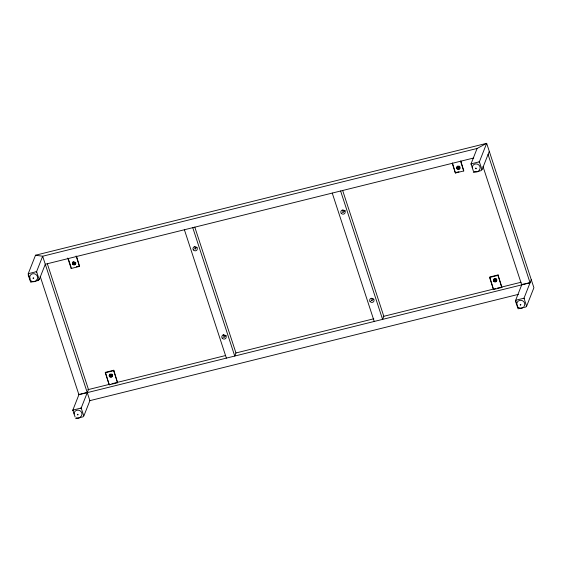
<?xml version="1.0" encoding="UTF-8"?>
<svg xmlns="http://www.w3.org/2000/svg" width="562" height="562" viewBox="0 0 562 562"><rect width="100%" height="100%" fill="white"/><g stroke="black" fill="none" stroke-linecap="round" stroke-linejoin="round"><path stroke-width="0.84" d="M30.067 279.328L28.233 273.708L35.511 255.225L486.671 143.324L533.9 287.737L526.615 306.227L523.995 298.204L531.273 279.714M36.706 280.283L39.214 279.658L36.586 271.636L42.656 256.23L477.096 148.473L486.671 143.324L479.386 161.807L482.006 169.836L489.291 151.347M39.214 279.658L45.283 264.252L473.759 157.978M76.551 256.321L79.516 266.409L71.163 268.481L71.346 268.018M75.069 416.92L72.842 410.105L79.172 394.025M35.511 255.225L42.656 256.23L89.885 400.65L83.822 416.056L81.195 408.033L88.48 389.543L47.313 263.676M105.277 372.782L105.459 372.318L113.812 370.246L117.563 382.743L109.211 384.815L105.277 372.782L113.629 370.709L113.812 370.246M109.211 384.815L105.459 372.318M460.791 160.865L463.755 170.953L455.403 173.026L452.438 162.938M473.52 171.501L471.033 163.879L477.096 148.473M489.565 277.466L489.741 277.003L498.101 274.93L501.852 287.428L493.499 289.5L489.565 277.466L497.918 275.394L498.101 274.93M493.499 289.5L490.008 277.811M482.997 166.5L521.705 284.871L515.642 300.277L523.995 298.204M478.986 170.792L477.293 171.839L474.293 171.565M36.418 280.586C34.732 282.384 31.57 281.991 30.193 280.009M83.506 416.119L83.689 415.655M521.705 284.871L523.18 284.077M80.015 417.657L78.104 418.219L76.102 417.784M522.808 307.828L520.897 308.39L518.038 307.393M28.648 273.61L28.36 274.108M38.792 279.764L39.08 279.258M471.448 163.781L471.16 164.287M481.592 169.935L481.88 169.429M73.257 410L72.969 410.506M516.057 300.171L515.768 300.677M526.201 306.332L526.489 305.826M28.233 273.708L36.586 271.636M471.033 163.879L479.386 161.807M458.037 167.617L458.873 167.413M73.798 263.072L74.634 262.868M457.854 168.08L458.69 167.876M73.615 263.536L74.451 263.332M456.421 172.358L458.929 171.733M76.355 266.774L78.863 266.156M32.954 278.267L33.79 278.057M475.494 168.502L476.33 168.298M38.532 280.41L30.685 282.229L28.121 274.762M481.325 170.581L473.808 172.443L473.281 172.155M194.719 248.875L195.555 248.664M342.567 212.204L343.403 211.993M223.585 337.13L224.421 336.919M371.433 300.459L372.269 300.248M110.531 375.402L111.367 375.191M494.82 280.087L495.656 279.876M110.349 375.859L111.185 375.655M494.637 280.543L495.473 280.34M87.784 389.712L109.913 384.225M111.901 383.734L225.685 355.514M235.9 352.978L373.8 318.773M383.165 316.455L495.522 288.58M497.229 288.158L521.058 282.25M80.415 394.117L86.731 392.55M522.428 284.484L529.523 282.721M89.885 400.65L518.368 294.369M72.842 410.105L81.195 408.033M77.303 414.721L78.139 414.517M520.103 304.892L520.939 304.688M75.617 418.669L83.141 416.8M525.934 306.971L518.094 308.798L515.523 301.33M478.964 161.912L479.512 162.214M36.172 271.741L36.72 272.036M523.573 298.31L524.121 298.605M80.78 408.131L81.328 408.433M488.076 154.424L530.064 282.798L78.912 394.7L40.197 276.328M475.782 167.996L476.042 168.797M520.391 304.393L520.651 305.194M516.035 301.478L517.869 307.098M460.608 161.329L463.755 170.953M497.918 275.394L501.852 287.428M458.325 167.118L458.585 167.919M495.108 279.581L495.368 280.382M458.142 167.574L458.402 168.382M494.925 280.038L495.185 280.845M452.255 163.401L455.403 173.026M342.637 190.427L383.804 316.294L382.589 319.378L340.607 191.003M342.855 211.698L343.115 212.499M371.721 299.953L371.981 300.754M332.247 193.075L374.236 321.45M194.782 227.097L235.949 352.964L234.74 356.048L192.752 227.673M195.007 248.369L195.267 249.17M223.873 336.624L224.133 337.425M184.399 229.746L226.381 358.12M76.109 255.977L79.516 266.409M113.629 370.709L117.563 382.743M74.086 262.573L74.346 263.374M110.819 374.896L111.079 375.697M73.903 263.03L74.163 263.838M110.637 375.353L110.897 376.161M68.459 259.194L71.086 267.217M67.749 258.049L71.163 268.481M33.242 277.761L33.502 278.562M77.591 414.215L77.851 415.023M29.969 278.478A3.976 3.688 21.5 0 1 34.366 273.764A3.976 3.688 21.5 0 1 36.685 279.939M472.291 167.75A3.976 3.688 21.5 0 1 477.412 164.139A3.976 3.688 21.5 0 1 479.231 170.174M516.949 303.178A3.976 3.688 21.5 0 1 522.498 300.733A3.976 3.688 21.5 0 1 523.84 306.571M74.1 413.976A3.976 3.688 21.5 0 1 79.699 410.562A3.976 3.688 21.5 0 1 80.282 417.018M460.039 167.926A1.637 1.517 21.5 0 1 457.897 168.923A1.637 1.517 21.5 0 1 457.018 166.738M457.264 166.422A1.637 1.517 21.5 0 1 457.967 166.029M458.81 166.036A1.637 1.517 21.5 0 1 459.547 166.443M459.821 166.759A1.637 1.517 21.5 0 1 459.997 167.132M75.758 262.587A1.637 1.517 21.5 0 1 74.83 264.414A1.637 1.517 21.5 0 1 72.779 263.606A1.637 1.517 21.5 0 1 73.348 261.639M112.316 374.538A1.637 1.517 21.5 0 1 111.817 376.631A1.637 1.517 21.5 0 1 109.583 376.048A1.637 1.517 21.5 0 1 110.082 373.962M111.698 373.976A1.637 1.517 21.5 0 1 112.049 374.222M496.78 279.595A1.637 1.517 21.5 0 1 494.883 281.457A1.637 1.517 21.5 0 1 494.047 278.885M494.37 278.647A1.637 1.517 21.5 0 1 495.986 278.661M496.33 278.907A1.637 1.517 21.5 0 1 496.604 279.223M226.437 335.718A2.213 2.051 21.5 0 1 223.142 334.509M197.136 247.659A2.213 2.051 21.5 0 1 194.304 246.332M373.772 299.265A2.213 2.051 21.5 0 1 371.243 298.338M345.49 210.75A2.213 2.051 21.5 0 1 342.434 210.146M456.906 168.733A1.637 1.517 21.5 0 0 459.709 168.755A1.637 1.517 21.5 0 0 458.206 166.443A1.637 1.517 21.5 0 0 456.906 168.733M72.667 264.189A1.637 1.517 21.5 0 0 75.47 264.21A1.637 1.517 21.5 0 0 73.966 261.899A1.637 1.517 21.5 0 0 72.667 264.189M109.4 376.512A1.637 1.517 21.5 0 0 112.203 376.533A1.637 1.517 21.5 0 0 110.7 374.222A1.637 1.517 21.5 0 0 109.4 376.512M493.689 281.197A1.637 1.517 21.5 0 0 496.492 281.218A1.637 1.517 21.5 0 0 494.989 278.907A1.637 1.517 21.5 0 0 493.689 281.197M193.37 249.9A2.213 2.051 21.5 0 0 197.136 249.704A2.213 2.051 21.5 0 0 194.909 246.704A2.213 2.051 21.5 0 0 193.37 249.9M222.18 338.085A2.213 2.051 21.5 0 0 225.966 338.029A2.213 2.051 21.5 0 0 223.852 334.952A2.213 2.051 21.5 0 0 222.18 338.085M341.218 213.23A2.213 2.051 21.5 0 0 344.991 213.033A2.213 2.051 21.5 0 0 342.757 210.033A2.213 2.051 21.5 0 0 341.218 213.23M370.035 301.415A2.213 2.051 21.5 0 0 373.814 301.358A2.213 2.051 21.5 0 0 371.707 298.281A2.213 2.051 21.5 0 0 370.035 301.415"/></g></svg>
